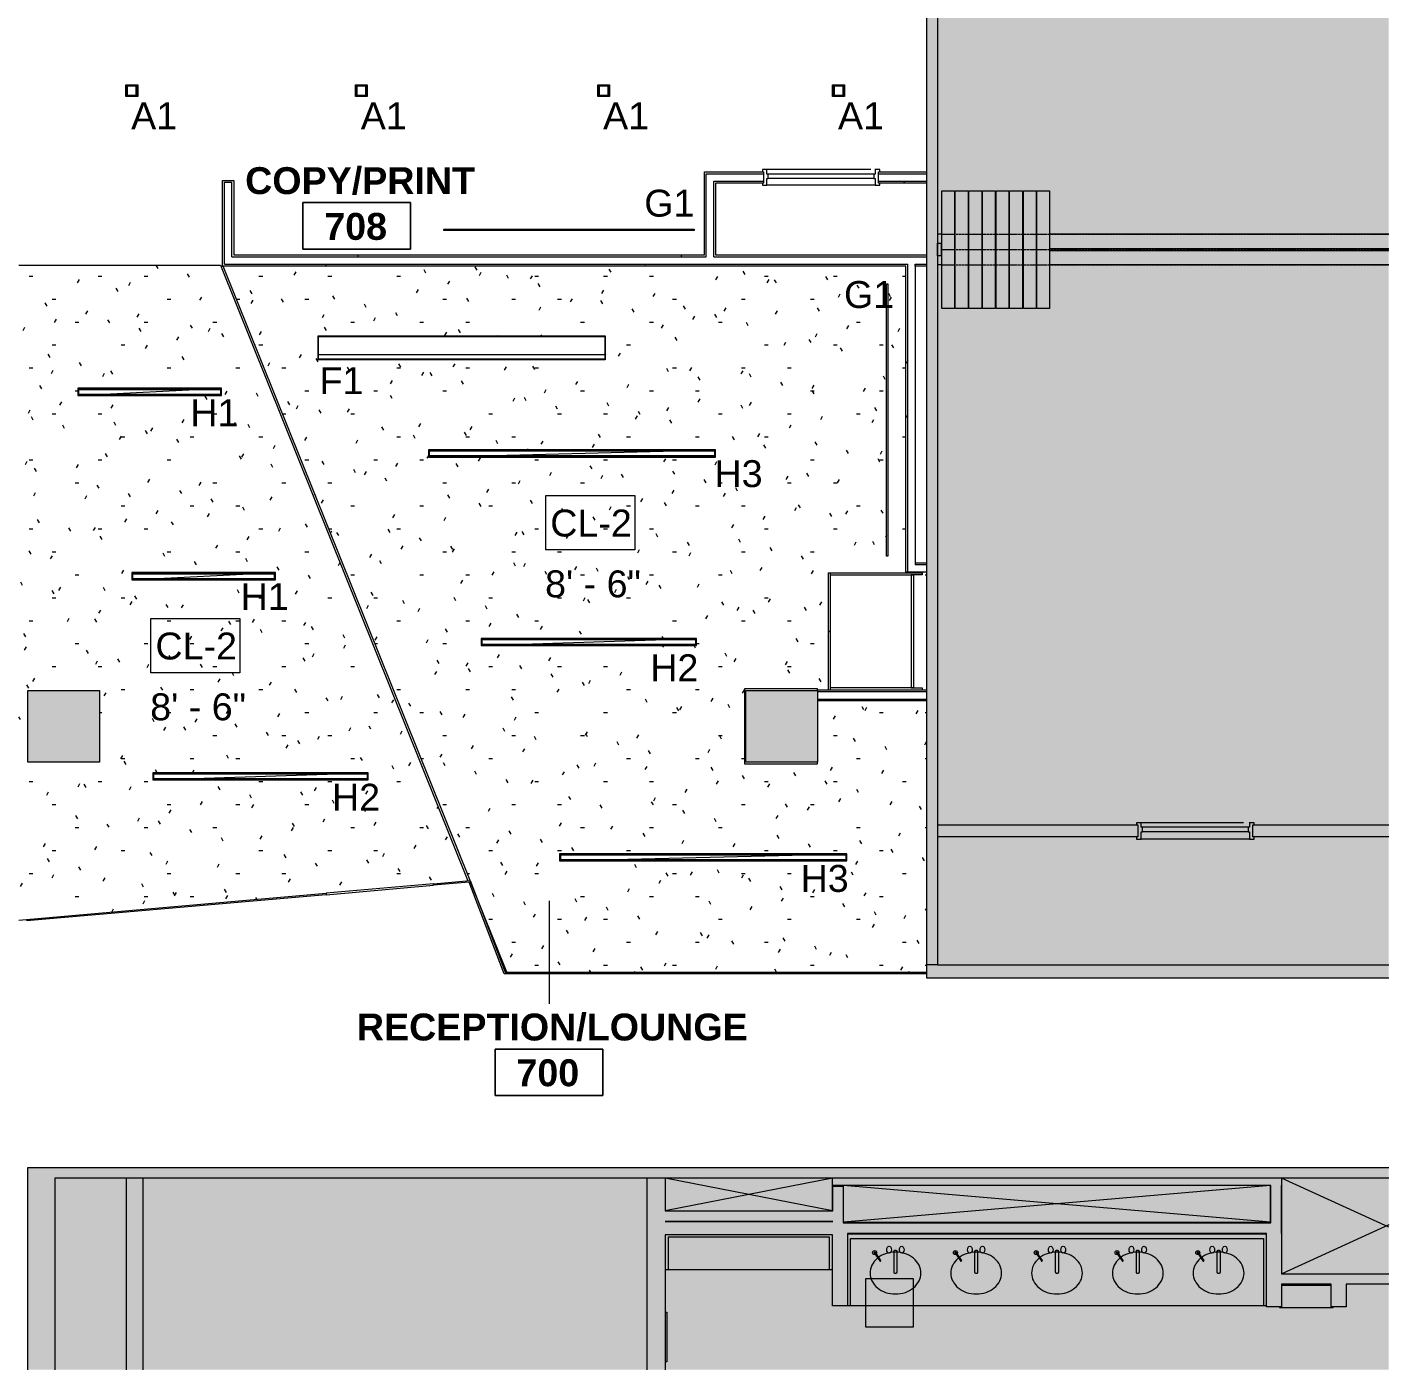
# Model space of a CAD drawing. Header units: inches. Extents: x 587 to 1284, y 1170 to 2052.
# Drawn here: x 828.8 to 1283.9, y 1170.4 to 1619.2 of the extents above; entities that cross this region are included whole.
import ezdxf

# ---------------------------------------------------------------- set-up
doc = ezdxf.new("R2010")
doc.units = ezdxf.units.IN
doc.header["$MEASUREMENT"] = 0
doc.linetypes.add('Dash', pattern=[0.25, 0.125, -0.125])
for name, color, linetype, lineweight in [('A-AREA-IDEN', 2, 'Continuous', 9), ('A-CLNG', 13, 'Continuous', 13), ('A-CLNG-IDEN', 151, 'Continuous', 9), ('A-CLNG-PATT', 13, 'Continuous', 13), ('A-DETL', 90, 'Continuous', 9), ('A-DETL-GENF', 92, 'Continuous', 9), ('A-DOOR', 31, 'Continuous', 13), ('A-WALL', 113, 'Continuous', 13), ('A-WALL-PATT', 111, 'Continuous', 13), ('CORE', 7, 'Continuous', 9), ('E-LITE-EQPM', 33, 'Continuous', 9), ('E-LITE-EQPM-IDEN', 33, 'Continuous', 9), ('I-WALL', 2, 'Continuous', 13), ('Q-CASE', 31, 'Continuous', 9), ('Q-SPCQ', 91, 'Continuous', 13), ('Q-SPCQ-HDLN', 91, 'Continuous', 13), ('S-COLS', 52, 'Continuous', 13), ('Victor Bldg - 7th Floor_LINK_dwg', 8, 'Continuous', 9)]:
    doc.layers.add(name, color=color, linetype=linetype, lineweight=lineweight)
doc.styles.add('Arial', font='arial.ttf', dxfattribs={"height": 9})
doc.styles.add('Swis721 Lt BT', font='swissl.ttf', dxfattribs={"height": 9})
doc.styles.add('Swis721 Lt BT_B', font='', dxfattribs={"height": 9})
doc.styles.get('Swis721 Lt BT_B').set_extended_font_data('Swis721 Lt BT', bold=True)
pattern_1 = [(0, (0, 0), (30.72, 7.68), [1.267, -21.773, 1.267, -21.773, -122.88]), (0, (0, 0), (30.72, 7.68), [-46.08, 1.267, -44.813, 1.267, -21.773, -53.76]), (0, (0, 0), (30.72, 7.68), [-115.2, 1.267, -14.093, 1.267, -37.133]), (120, (11.52, 3.84), (-22.011075, 22.7643), [1.267, -21.773, 1.267, -21.773, -122.88]), (120, (11.52, 3.84), (-22.011075, 22.7643), [-46.08, 1.267, -44.813, 1.267, -21.773, -53.76]), (120, (11.52, 3.84), (-22.011075, 22.7643), [-115.2, 1.267, -14.093, 1.267, -37.133]), (240, (15.36, 19.2), (-8.708925, -30.4443), [1.267, -21.773, 1.267, -21.773, -122.88]), (240, (15.36, 19.2), (-8.708925, -30.4443), [-46.08, 1.267, -44.813, 1.267, -21.773, -53.76]), (240, (15.36, 19.2), (-8.708925, -30.4443), [-115.2, 1.267, -14.093, 1.267, -37.133])]

# ---------------------------------------------------------------- blocks, each defined once
blk = doc.blocks.new('Concrete-Rectangular-Column - 24_ x 24_-V1-REFLECTED CEILING PLAN')
at = {"layer": 'S-COLS', "lineweight": 9}
blk.add_hatch(color=7, dxfattribs=at).paths.add_polyline_path([(12, -12), (12, 12), (-12, 12), (-12, -12), (7.47, -12)], flags=0)
at = {"layer": 'S-COLS', "color": 8, "lineweight": 20}
for p, q in [((-12, 12), (12, 12)), ((-12, -12), (-12, 12)), ((12, 12), (12, -12)), ((12, -12), (-12, -12))]:
    blk.add_line(p, q, dxfattribs=at)
blk = doc.blocks.new('Victor Bldg - 7th Floor_LINK_dwg_AH13F-7747248-REFLECTED CEILING PLAN')
at = {"layer": 'CORE'}
for p, q in [((1118.42, 1209.86), (1118.42, 1203.17)), ((1119.29, 1210.31), (1118.72, 1210.31)), ((1119.59, 1203.17), (1119.59, 1209.86)), ((1118.72, 1202.72), (1119.29, 1202.72))]:
    blk.add_line(p, q, dxfattribs=at)
for centre in [(1116.88, 1210.53), (1121.08, 1210.53)]:
    blk.add_ellipse(centre, major_axis=(0, 1.17), ratio=0.666667, dxfattribs=at)
for centre, start_param, end_param in [((1118.72, 1209.86), 0, 1.570796), ((1119.29, 1209.86), 4.712389, 6.283185), ((1118.72, 1203.17), 1.570796, 3.141593), ((1119.29, 1203.17), 3.141593, 4.712389)]:
    blk.add_ellipse(centre, major_axis=(0, 0.45), ratio=0.666667, start_param=start_param, end_param=end_param, dxfattribs=at)
blk = doc.blocks.new('Victor Bldg - 7th Floor_LINK_dwg_AH13F-7747249-REFLECTED CEILING PLAN')
at = {"layer": 'CORE'}
for p, q in [((1145.42, 1209.86), (1145.42, 1203.17)), ((1146.29, 1210.31), (1145.72, 1210.31)), ((1146.59, 1203.17), (1146.59, 1209.86)), ((1145.72, 1202.72), (1146.29, 1202.72))]:
    blk.add_line(p, q, dxfattribs=at)
for centre in [(1143.88, 1210.53), (1148.08, 1210.53)]:
    blk.add_ellipse(centre, major_axis=(0, 1.17), ratio=0.666667, dxfattribs=at)
for centre, start_param, end_param in [((1145.72, 1209.86), 0, 1.570796), ((1146.29, 1209.86), 4.712389, 6.283185), ((1145.72, 1203.17), 1.570796, 3.141593), ((1146.29, 1203.17), 3.141593, 4.712389)]:
    blk.add_ellipse(centre, major_axis=(0, 0.45), ratio=0.666667, start_param=start_param, end_param=end_param, dxfattribs=at)
blk = doc.blocks.new('Victor Bldg - 7th Floor_LINK_dwg_AH13F-7747250-REFLECTED CEILING PLAN')
at = {"layer": 'CORE'}
for p, q in [((1172.42, 1209.86), (1172.42, 1203.17)), ((1173.29, 1210.31), (1172.72, 1210.31)), ((1173.59, 1203.17), (1173.59, 1209.86)), ((1172.72, 1202.72), (1173.29, 1202.72))]:
    blk.add_line(p, q, dxfattribs=at)
for centre in [(1170.88, 1210.53), (1175.08, 1210.53)]:
    blk.add_ellipse(centre, major_axis=(0, 1.17), ratio=0.666667, dxfattribs=at)
for centre, start_param, end_param in [((1172.72, 1209.86), 0, 1.570796), ((1173.29, 1209.86), 4.712389, 6.283185), ((1172.72, 1203.17), 1.570796, 3.141593), ((1173.29, 1203.17), 3.141593, 4.712389)]:
    blk.add_ellipse(centre, major_axis=(0, 0.45), ratio=0.666667, start_param=start_param, end_param=end_param, dxfattribs=at)
blk = doc.blocks.new('Victor Bldg - 7th Floor_LINK_dwg_AH13F-7747251-REFLECTED CEILING PLAN')
at = {"layer": 'CORE'}
for p, q in [((1226.42, 1209.86), (1226.42, 1203.17)), ((1227.29, 1210.31), (1226.72, 1210.31)), ((1227.59, 1203.17), (1227.59, 1209.86)), ((1226.72, 1202.72), (1227.29, 1202.72))]:
    blk.add_line(p, q, dxfattribs=at)
for centre in [(1224.88, 1210.53), (1229.08, 1210.53)]:
    blk.add_ellipse(centre, major_axis=(0, 1.17), ratio=0.666667, dxfattribs=at)
for centre, start_param, end_param in [((1226.72, 1209.86), 0, 1.570796), ((1227.29, 1209.86), 4.712389, 6.283185), ((1226.72, 1203.17), 1.570796, 3.141593), ((1227.29, 1203.17), 3.141593, 4.712389)]:
    blk.add_ellipse(centre, major_axis=(0, 0.45), ratio=0.666667, start_param=start_param, end_param=end_param, dxfattribs=at)
blk = doc.blocks.new('Victor Bldg - 7th Floor_LINK_dwg_AH13F-7747252-REFLECTED CEILING PLAN')
at = {"layer": 'CORE'}
for p, q in [((1199.42, 1209.86), (1199.42, 1203.17)), ((1200.29, 1210.31), (1199.72, 1210.31)), ((1200.59, 1203.17), (1200.59, 1209.86)), ((1199.72, 1202.72), (1200.29, 1202.72))]:
    blk.add_line(p, q, dxfattribs=at)
for centre in [(1197.88, 1210.53), (1202.08, 1210.53)]:
    blk.add_ellipse(centre, major_axis=(0, 1.17), ratio=0.666667, dxfattribs=at)
for centre, start_param, end_param in [((1199.72, 1209.86), 0, 1.570796), ((1200.29, 1209.86), 4.712389, 6.283185), ((1199.72, 1203.17), 1.570796, 3.141593), ((1200.29, 1203.17), 3.141593, 4.712389)]:
    blk.add_ellipse(centre, major_axis=(0, 0.45), ratio=0.666667, start_param=start_param, end_param=end_param, dxfattribs=at)
blk = doc.blocks.new('Victor Bldg - 7th Floor_LINK_dwg-6972240-REFLECTED CEILING PLAN')
at = {"layer": 'CORE'}
for p, q in [((1098, 1223.5), (1042, 1234.5)), ((1098, 1234.5), (1042, 1223.5)), ((1283.88, 1218.1), (1248, 1234.5)), ((1098, 1223.5), (1098, 1232)), ((1244.37, 1219.75), (1244.37, 1232)), ((1248, 1232), (1248, 1216)), ((1243, 1215.75), (1103, 1215.75)), ((1283.88, 1218.88), (1248.12, 1202.5)), ((1111.92, 1209.47), (1113.76, 1206.79)), ((1112.18, 1209.63), (1114.03, 1206.95)), ((1138.92, 1209.47), (1140.76, 1206.79)), ((1139.18, 1209.63), (1141.03, 1206.95)), ((1165.92, 1209.47), (1167.76, 1206.79)), ((1166.18, 1209.63), (1168.03, 1206.95)), ((1192.92, 1209.47), (1194.76, 1206.79)), ((1193.18, 1209.63), (1195.03, 1206.95)), ((1219.92, 1209.47), (1221.76, 1206.79)), ((1220.18, 1209.63), (1222.03, 1206.95)), ((1098, 1203.75), (1042, 1203.75)), ((1248, 1198.69), (1264.62, 1198.69)), ((1243, 1191.75), (1103, 1191.75))]:
    blk.add_line(p, q, dxfattribs=at)
at = {"layer": 'CORE', "flags": 128}
for points in [[(1101.63, 1219.75), (1244.37, 1219.75), (1101.63, 1232)], [(1244.37, 1232), (1101.63, 1219.75), (1101.63, 1232)], [(1097, 1203.75), (1097, 1214.75), (1043, 1214.75), (1043, 1203.75)], [(1104, 1191.75), (1104, 1214.25), (1242, 1214.25), (1242, 1191.75)], [(1042, 1189.69), (1042.56, 1189.69), (1042.56, 1173.07), (1042, 1173.07)], [(1247.31, 1191.47), (1247.31, 1191.19), (1265.31, 1191.19), (1265.31, 1191.47)]]:
    blk.add_lwpolyline(points, dxfattribs=at)
blk.add_lwpolyline([(1109, 1184.75), (1125, 1184.75), (1125, 1200.75), (1109, 1200.75)], close=True, dxfattribs=at)
at = {"layer": 'CORE'}
for centre in [(1112.05, 1209.55), (1139.05, 1209.55), (1166.05, 1209.55), (1193.05, 1209.55), (1220.05, 1209.55)]:
    blk.add_circle(centre, 0.667, dxfattribs=at)
for centre, radius, start, end in [((1117.61, 1202.07), 7.26, 129.4725, 153.2988), ((1112.05, 1209.55), 0.167, 11.6829, 236.8423), ((1118.45, 1201.04), 8.59, 108.8354, 129.4725), ((1113.9, 1206.86), 0.167, 192.1914, 57.3508), ((1119, 1199.43), 10.29, 90, 108.8354), ((1119, 1199.43), 10.29, 71.1646, 90), ((1119.55, 1201.04), 8.59, 50.5275, 71.1646), ((1120.39, 1202.07), 7.26, 26.7012, 50.5275), ((1144.61, 1202.07), 7.26, 129.4725, 153.2988), ((1139.05, 1209.55), 0.167, 11.6829, 236.8423), ((1145.45, 1201.04), 8.59, 108.8354, 129.4725), ((1140.9, 1206.86), 0.167, 192.1914, 57.3508), ((1146, 1199.43), 10.29, 90, 108.8354), ((1146, 1199.43), 10.29, 71.1646, 90), ((1146.55, 1201.04), 8.59, 50.5275, 71.1646), ((1147.39, 1202.07), 7.26, 26.7012, 50.5275), ((1171.61, 1202.07), 7.26, 129.4725, 153.2988), ((1166.05, 1209.55), 0.167, 11.6829, 236.8423), ((1172.45, 1201.04), 8.59, 108.8354, 129.4725), ((1167.9, 1206.86), 0.167, 192.1914, 57.3508), ((1173, 1199.43), 10.29, 90, 108.8354), ((1173, 1199.43), 10.29, 71.1646, 90), ((1173.55, 1201.04), 8.59, 50.5275, 71.1646), ((1174.39, 1202.07), 7.26, 26.7012, 50.5275), ((1198.61, 1202.07), 7.26, 129.4725, 153.2988), ((1193.05, 1209.55), 0.167, 11.6829, 236.8423), ((1199.45, 1201.04), 8.59, 108.8354, 129.4725), ((1194.9, 1206.86), 0.167, 192.1914, 57.3508), ((1200, 1199.43), 10.29, 90, 108.8354), ((1200, 1199.43), 10.29, 71.1646, 90), ((1200.55, 1201.04), 8.59, 50.5275, 71.1646), ((1201.39, 1202.07), 7.26, 26.7012, 50.5275), ((1225.61, 1202.07), 7.26, 129.4725, 153.2988), ((1220.05, 1209.55), 0.167, 11.6829, 236.8423), ((1226.45, 1201.04), 8.59, 108.8354, 129.4725), ((1221.9, 1206.86), 0.167, 192.1914, 57.3508), ((1227, 1199.43), 10.29, 90, 108.8354), ((1227, 1199.43), 10.29, 71.1646, 90), ((1227.55, 1201.04), 8.59, 50.5275, 71.1646), ((1228.39, 1202.07), 7.26, 26.7012, 50.5275), ((1116.3, 1202.72), 5.8, 153.2988, 180), ((1116.3, 1202.72), 5.8, 180, 206.7012), ((1121.7, 1202.72), 5.8, 0, 26.7012), ((1121.7, 1202.72), 5.8, 333.2988, 0), ((1143.3, 1202.72), 5.8, 153.2988, 180), ((1143.3, 1202.72), 5.8, 180, 206.7012), ((1148.7, 1202.72), 5.8, 0, 26.7012), ((1148.7, 1202.72), 5.8, 333.2988, 0), ((1170.3, 1202.72), 5.8, 153.2988, 180), ((1170.3, 1202.72), 5.8, 180, 206.7012), ((1175.7, 1202.72), 5.8, 0, 26.7012), ((1175.7, 1202.72), 5.8, 333.2988, 0), ((1197.3, 1202.72), 5.8, 153.2988, 180), ((1197.3, 1202.72), 5.8, 180, 206.7012), ((1202.7, 1202.72), 5.8, 0, 26.7012), ((1202.7, 1202.72), 5.8, 333.2988, 0), ((1224.3, 1202.72), 5.8, 153.2988, 180), ((1224.3, 1202.72), 5.8, 180, 206.7012), ((1229.7, 1202.72), 5.8, 0, 26.7012), ((1229.7, 1202.72), 5.8, 333.2988, 0), ((1117.61, 1203.38), 7.26, 206.7012, 230.5275), ((1118.45, 1204.4), 8.59, 230.5275, 251.1646), ((1119.55, 1204.4), 8.59, 288.8354, 309.4725), ((1120.39, 1203.38), 7.26, 309.4725, 333.2988), ((1144.61, 1203.38), 7.26, 206.7012, 230.5275), ((1145.45, 1204.4), 8.59, 230.5275, 251.1646), ((1146.55, 1204.4), 8.59, 288.8354, 309.4725), ((1147.39, 1203.38), 7.26, 309.4725, 333.2988), ((1171.61, 1203.38), 7.26, 206.7012, 230.5275), ((1172.45, 1204.4), 8.59, 230.5275, 251.1646), ((1173.55, 1204.4), 8.59, 288.8354, 309.4725), ((1174.39, 1203.38), 7.26, 309.4725, 333.2988), ((1198.61, 1203.38), 7.26, 206.7012, 230.5275), ((1199.45, 1204.4), 8.59, 230.5275, 251.1646), ((1200.55, 1204.4), 8.59, 288.8354, 309.4725), ((1201.39, 1203.38), 7.26, 309.4725, 333.2988), ((1225.61, 1203.38), 7.26, 206.7012, 230.5275), ((1226.45, 1204.4), 8.59, 230.5275, 251.1646), ((1227.55, 1204.4), 8.59, 288.8354, 309.4725), ((1228.39, 1203.38), 7.26, 309.4725, 333.2988), ((1119, 1206.02), 10.29, 251.1646, 270), ((1119, 1206.02), 10.29, 270, 288.8354), ((1146, 1206.02), 10.29, 251.1646, 270), ((1146, 1206.02), 10.29, 270, 288.8354), ((1173, 1206.02), 10.29, 251.1646, 270), ((1173, 1206.02), 10.29, 270, 288.8354), ((1200, 1206.02), 10.29, 251.1646, 270), ((1200, 1206.02), 10.29, 270, 288.8354), ((1227, 1206.02), 10.29, 251.1646, 270), ((1227, 1206.02), 10.29, 270, 288.8354)]:
    blk.add_arc(centre, radius, start, end, dxfattribs=at)
for name in ['Victor Bldg - 7th Floor_LINK_dwg_AH13F-7747248-REFLECTED CEILING PLAN', 'Victor Bldg - 7th Floor_LINK_dwg_AH13F-7747249-REFLECTED CEILING PLAN', 'Victor Bldg - 7th Floor_LINK_dwg_AH13F-7747250-REFLECTED CEILING PLAN', 'Victor Bldg - 7th Floor_LINK_dwg_AH13F-7747252-REFLECTED CEILING PLAN', 'Victor Bldg - 7th Floor_LINK_dwg_AH13F-7747251-REFLECTED CEILING PLAN']:
    blk.add_blockref(name, (0, 0))
blk = doc.blocks.new('Door - Single - Solid Door-7504013-REFLECTED CEILING PLAN')
at = {"layer": 'A-DOOR', "lineweight": 9}
for p, q in [((-14.13, 2.66), (-15.63, 2.66)), ((-15.63, 2.66), (-15.63, 1.91)), ((-14.13, 2.66), (22.12, 2.66)), ((-14.13, 0.16), (-14.13, 2.66)), ((-13.63, 0.16), (-14.13, 0.16)), ((-13.63, 0.16), (21.62, 0.16)), ((-13.63, -1.34), (-13.63, 0.16)), ((21.62, 0.16), (21.62, -1.34)), ((22.12, 0.16), (21.62, 0.16)), ((22.12, 2.66), (22.12, 0.16)), ((23.62, 2.66), (22.12, 2.66)), ((23.62, 1.91), (23.62, 2.66)), ((-15.63, -2.09), (-15.63, -2.84)), ((-15.63, -2.84), (-14.13, -2.84)), ((-14.13, -1.34), (-13.63, -1.34)), ((-14.13, -2.84), (-14.13, -1.34)), ((-14.13, -2.84), (-14.01, -2.84)), ((-13.63, -1.34), (21.62, -1.34)), ((-12.06, -2.84), (22.12, -2.84)), ((21.62, -1.34), (22.12, -1.34)), ((22.12, -1.34), (22.12, -2.84)), ((22.12, -2.84), (23.62, -2.84)), ((23.62, -2.84), (23.62, -2.09))]:
    blk.add_line(p, q, dxfattribs=at)
blk = doc.blocks.new('W- Folding_Partition - Modernfold 942-7548642-REFLECTED CEILING PLAN')
at = {"layer": 'Q-SPCQ', "lineweight": 9}
for p, q in [((-55, -23.66), (-55, 15.66)), ((-55, 15.66), (-50.75, 15.66)), ((-50.75, 15.66), (-50.75, -23.66)), ((-50.5, -23.66), (-50.5, 15.66)), ((-50.5, 15.66), (-46.25, 15.66)), ((-46.25, 15.66), (-46.25, -23.66)), ((-45.92, -23.66), (-45.92, 15.66)), ((-45.92, 15.66), (-41.67, 15.66)), ((-41.67, 15.66), (-41.67, -23.66)), ((-41.42, -23.66), (-41.42, 15.66)), ((-41.42, 15.66), (-37.17, 15.66)), ((-37.17, 15.66), (-37.17, -23.66)), ((-36.83, -23.66), (-36.83, 15.66)), ((-36.83, 15.66), (-32.58, 15.66)), ((-32.58, 15.66), (-32.58, -23.66)), ((-32.33, -23.66), (-32.33, 15.66)), ((-32.33, 15.66), (-28.08, 15.66)), ((-28.08, 15.66), (-28.08, -23.66)), ((-27.75, -23.66), (-27.75, 15.66)), ((-27.75, 15.66), (-23.5, 15.66)), ((-23.5, 15.66), (-23.5, -23.66)), ((-23.25, -23.66), (-23.25, 15.66)), ((-23.25, 15.66), (-19, 15.66)), ((-19, 15.66), (-19, -23.66)), ((-168.38, 1.12), (-55, 1.12)), ((-50.75, 1.12), (-50.5, 1.12)), ((-46.25, 1.12), (-45.92, 1.12)), ((-41.67, 1.12), (-41.42, 1.12)), ((-37.17, 1.12), (-36.83, 1.12)), ((-32.58, 1.12), (-32.33, 1.12)), ((-28.08, 1.12), (-27.75, 1.12)), ((-23.5, 1.12), (-23.25, 1.12)), ((-19, 1.12), (-17.5, 1.12)), ((-168.38, -3.63), (-55, -3.63)), ((-55, -4.38), (-168.38, -4.38)), ((-50.75, -3.63), (-50.5, -3.63)), ((-50.5, -4.38), (-50.75, -4.38)), ((-46.25, -3.63), (-45.92, -3.63)), ((-45.92, -4.38), (-46.25, -4.38)), ((-41.67, -3.63), (-41.42, -3.63)), ((-41.42, -4.38), (-41.67, -4.38)), ((-37.17, -3.63), (-36.83, -3.63)), ((-36.83, -4.38), (-37.17, -4.38)), ((-32.58, -3.63), (-32.33, -3.63)), ((-32.33, -4.38), (-32.58, -4.38)), ((-28.08, -3.63), (-27.75, -3.63)), ((-27.75, -4.38), (-28.08, -4.38)), ((-23.5, -3.63), (-23.25, -3.63)), ((-23.25, -4.38), (-23.5, -4.38)), ((-19, -3.63), (-18.75, -3.63)), ((-18.75, -4.38), (-19, -4.38)), ((-18.75, -6.13), (-18.75, -1.88)), ((-18.75, -1.88), (-17.5, -1.88)), ((-17.5, -1.88), (-17.5, -6.13)), ((-17.5, -6.13), (-18.75, -6.13)), ((-168.38, -9.13), (-55, -9.13)), ((-50.75, -9.13), (-50.5, -9.13)), ((-46.25, -9.13), (-45.92, -9.13)), ((-41.67, -9.13), (-41.42, -9.13)), ((-37.17, -9.13), (-36.83, -9.13)), ((-32.58, -9.13), (-32.33, -9.13)), ((-28.08, -9.13), (-27.75, -9.13)), ((-23.5, -9.13), (-23.25, -9.13)), ((-19, -9.13), (-17.5, -9.13)), ((-50.75, -23.66), (-55, -23.66)), ((-46.25, -23.66), (-50.5, -23.66)), ((-41.67, -23.66), (-45.92, -23.66)), ((-37.17, -23.66), (-41.42, -23.66)), ((-32.58, -23.66), (-36.83, -23.66)), ((-28.08, -23.66), (-32.33, -23.66)), ((-23.5, -23.66), (-27.75, -23.66)), ((-19, -23.66), (-23.25, -23.66))]:
    blk.add_line(p, q, dxfattribs=at)
at = {"layer": 'Q-SPCQ-HDLN', "linetype": 'Dash', "lineweight": 9}
for p, q in [((-19, 1.12), (-168.38, 1.12)), ((-19, -4), (-168.38, -4)), ((-19, -9.13), (-168.38, -9.13))]:
    blk.add_line(p, q, dxfattribs=at)
blk = doc.blocks.new('LED STRIP - 10 mm-7805128-REFLECTED CEILING PLAN')
at = {"layer": 'E-LITE-EQPM'}
for p, q in [((-41.87, -0.2), (-41.87, 0.2)), ((-41.87, 0.2), (41.87, 0.2)), ((41.87, 0.2), (41.87, -0.2)), ((41.87, -0.2), (-41.87, -0.2))]:
    blk.add_line(p, q, dxfattribs=at)
blk = doc.blocks.new('L-PENDANT_FOCAL POINT 3_5 CYLINDER - L-PENDANT_FOCAL POINT 3_5 CYLINDER-7769661-REFLECTED CEILING PLAN')
at = {"layer": 'E-LITE-EQPM'}
for p, q in [((-2.02, -1.99), (-2.02, 2.01)), ((-2.02, 2.01), (1.98, 2.01)), ((1.74, 1.77), (-1.76, 1.77)), ((-1.76, 1.77), (-1.76, -1.73)), ((1.48, 1.52), (-1.51, 1.52)), ((-1.51, 1.52), (-1.51, -1.49)), ((1.48, -1.49), (1.48, 1.52)), ((1.74, -1.73), (1.74, 1.77)), ((1.98, 2.01), (1.98, -1.99)), ((1.98, -1.99), (-2.02, -1.99)), ((-1.76, -1.73), (1.74, -1.73)), ((-1.51, -1.49), (1.48, -1.49))]:
    blk.add_line(p, q, dxfattribs=at)
blk = doc.blocks.new('CW Cupbd1 - Fridge 80_h x 24_d - 2 Doors-7706181-REFLECTED CEILING PLAN')
at = {"layer": 'Q-CASE', "lineweight": 20}
for p, q in [((2, -2.36), (2.75, -2.36)), ((2, -33.06), (2, -2.36)), ((2.75, -2.36), (2.75, -6.06)), ((40.5, -2.36), (41.12, -2.36)), ((40.5, -6.06), (40.5, -2.36)), ((2.75, -6.06), (2.75, -5.31)), ((2.75, -5.31), (40.5, -5.31)), ((40.5, -5.31), (40.5, -6.06))]:
    blk.add_line(p, q, dxfattribs=at)
at = {"layer": 'Q-CASE'}
for p, q in [((2.75, -33.06), (2.75, -6.06)), ((2.75, -6.06), (40.5, -6.06)), ((40.5, -6.06), (40.5, -33.06)), ((21.62, -33.06), (2, -33.06)), ((2, -33.81), (2, -33.06)), ((2, -33.81), (21.62, -33.81)), ((40.5, -33.06), (2.75, -33.06)), ((21.62, -33.81), (21.62, -33.06)), ((41.25, -33.06), (21.62, -33.06)), ((21.62, -33.06), (21.62, -33.81)), ((21.62, -33.81), (41.25, -33.81)), ((41.25, -33.06), (41.25, -33.81))]:
    blk.add_line(p, q, dxfattribs=at)
blk = doc.blocks.new('LED STRIP - 10 mm-7718334-REFLECTED CEILING PLAN')
at = {"layer": 'E-LITE-EQPM'}
for p, q in [((45.55, 0.2), (-45.55, 0.2)), ((-45.55, 0.2), (-45.55, -0.2)), ((45.55, -0.2), (45.55, 0.2)), ((-45.55, -0.2), (45.55, -0.2))]:
    blk.add_line(p, q, dxfattribs=at)
blk = doc.blocks.new('Finelite HPW-1 8ft - 8_-X-X-7720241-REFLECTED CEILING PLAN')
at = {"layer": 'A-DETL-GENF'}
for p, q in [((48, 4), (-48, 4)), ((-48, 4), (-48, -4)), ((48, -4), (48, 4)), ((-48, -2.3125), (48, -2.3125)), ((-48, -4), (48, -4))]:
    blk.add_line(p, q, dxfattribs=at)
blk = doc.blocks.new('RECESSED_Cooper_NeoRay_Straight_Narrow_22DR - Recessed_Cooper_NeoRay_Straight_Narrow_22DR-7732679-REFLECTED CEILING PLAN')
at = {"layer": 'E-LITE-EQPM'}
for p, q in [((1.19, 24), (-1.19, -24)), ((-1.19, -24), (-1.19, 24)), ((-1.19, 24), (1.19, 24)), ((-1.19, 23.75), (-0.84, 23.75)), ((-1.19, 23.75), (-1.19, -23.75)), ((-0.84, 23.75), (0.84, 23.75)), ((-0.84, 23.75), (-0.84, -23.75)), ((-0.84, -23.75), (-0.84, 23.75)), ((0.84, -23.75), (0.84, 23.75)), ((0.84, 23.75), (1.19, 23.75)), ((0.84, 23.75), (0.84, -23.75)), ((1.19, 24), (1.19, -24)), ((1.19, 23.75), (1.19, -23.75)), ((-0.84, -23.75), (-1.19, -23.75)), ((1.19, -24), (-1.19, -24)), ((0.84, -23.75), (-0.84, -23.75)), ((1.19, -23.75), (0.84, -23.75))]:
    blk.add_line(p, q, dxfattribs=at)
blk = doc.blocks.new('RECESSED_Cooper_NeoRay_Straight_Narrow_22DR - Recessed_Cooper_NeoRay_Straight_Narrow_8_-7736507-REFLECTED CEILING PLAN')
at = {"layer": 'E-LITE-EQPM'}
for p, q in [((1.19, 48), (-1.19, -48)), ((-1.19, -48), (-1.19, 48)), ((-1.19, 48), (1.19, 48)), ((-1.19, 47.75), (-0.84, 47.75)), ((-1.19, 47.75), (-1.19, -47.75)), ((-0.84, 47.75), (0.84, 47.75)), ((-0.84, 47.75), (-0.84, -47.75)), ((-0.84, -47.75), (-0.84, 47.75)), ((0.84, -47.75), (0.84, 47.75)), ((0.84, 47.75), (1.19, 47.75)), ((0.84, 47.75), (0.84, -47.75)), ((1.19, 48), (1.19, -48)), ((1.19, 47.75), (1.19, -47.75)), ((-0.84, -47.75), (-1.19, -47.75)), ((1.19, -48), (-1.19, -48)), ((0.84, -47.75), (-0.84, -47.75)), ((1.19, -47.75), (0.84, -47.75))]:
    blk.add_line(p, q, dxfattribs=at)
blk = doc.blocks.new('RECESSED_Cooper_NeoRay_Straight_Narrow_22DR - Recessed_Cooper_NeoRay_Straight_Narrow_6_-7732681-REFLECTED CEILING PLAN')
at = {"layer": 'E-LITE-EQPM'}
for p, q in [((1.19, 36), (-1.19, -36)), ((-1.19, -36), (-1.19, 36)), ((-1.19, 36), (1.19, 36)), ((-1.19, 35.75), (-0.84, 35.75)), ((-1.19, 35.75), (-1.19, -35.75)), ((-0.84, 35.75), (0.84, 35.75)), ((-0.84, 35.75), (-0.84, -35.75)), ((-0.84, -35.75), (-0.84, 35.75)), ((0.84, -35.75), (0.84, 35.75)), ((0.84, 35.75), (1.19, 35.75)), ((0.84, 35.75), (0.84, -35.75)), ((1.19, 36), (1.19, -36)), ((1.19, 35.75), (1.19, -35.75)), ((-0.84, -35.75), (-1.19, -35.75)), ((1.19, -36), (-1.19, -36)), ((0.84, -35.75), (-0.84, -35.75)), ((1.19, -35.75), (0.84, -35.75))]:
    blk.add_line(p, q, dxfattribs=at)
blk = doc.blocks.new('Door - Single - Solid Door-7801207-REFLECTED CEILING PLAN')
at = {"layer": 'A-DOOR', "lineweight": 9}
for p, q in [((-14.13, 2.54), (-15.63, 2.54)), ((-15.63, 2.54), (-15.63, 1.79)), ((-14.13, 2.54), (22.12, 2.54)), ((-14.13, 0.29), (-14.13, 2.54)), ((-13.63, 0.29), (-14.13, 0.29)), ((-13.63, 0.29), (21.62, 0.29)), ((-13.63, -1.21), (-13.63, 0.29)), ((21.62, 0.29), (21.62, -1.21)), ((22.12, 0.29), (21.62, 0.29)), ((22.12, 2.54), (22.12, 0.29)), ((23.62, 2.54), (22.12, 2.54)), ((23.62, 1.79), (23.62, 2.54)), ((-15.63, -1.96), (-15.63, -2.71)), ((-15.63, -2.71), (-14.13, -2.71)), ((-14.13, -1.21), (-13.63, -1.21)), ((-14.13, -2.71), (-14.13, -1.21)), ((-14.13, -2.71), (-14.01, -2.71)), ((-13.63, -1.21), (21.62, -1.21)), ((-12.63, -2.71), (22.12, -2.71)), ((21.62, -1.21), (22.12, -1.21)), ((22.12, -1.21), (22.12, -2.71)), ((22.12, -2.71), (23.62, -2.71)), ((23.62, -2.71), (23.62, -1.96))]:
    blk.add_line(p, q, dxfattribs=at)
blk = doc.blocks.new('Room Tag - Room Name and Number-3379422-REFLECTED CEILING PLAN')
at = {"layer": 'A-AREA-IDEN'}
for p, q in [((-0.1881, -0.1636), (-0.1881, -0.0018)), ((-0.1881, -0.0018), (0.1869, -0.0018)), ((0.1869, -0.0018), (-0.1881, -0.0018)), ((-0.1881, -0.0018), (-0.1881, -0.1636)), ((0.1869, -0.0018), (0.1869, -0.1636)), ((0.1869, -0.1636), (0.1869, -0.0018)), ((0.1869, -0.1636), (-0.1881, -0.1636)), ((-0.1881, -0.1636), (0.1869, -0.1636))]:
    blk.add_line(p, q, dxfattribs=at)

msp = doc.modelspace()

# ---------------------------------------------------------------- hatches: boundary and pattern name
at = {"layer": 'A-CLNG-PATT'}
h = msp.add_hatch(dxfattribs=at)
h.set_pattern_fill('FP_12', color=256, style=0, pattern_type=2)
h.set_pattern_definition(pattern_1)
h.paths.add_polyline_path([(826, 1320.72), (976.1, 1333.88), (893.38, 1539.68), (826, 1539.68), (826, 1320.9)], flags=0)
h.paths.add_polyline_path([(928.73, 1367.63), (871, 1367.63), (871, 1370), (942.5, 1370), (942.5, 1367.63), (928.78, 1367.63)], flags=0)
h.paths.add_polyline_path([(853, 1373.5), (829, 1373.5), (829, 1397.5), (853, 1397.5)], flags=0)
h.paths.add_polyline_path([(864, 1434.5), (864, 1436.88), (911.5, 1436.88), (911.5, 1434.5)], flags=0)
h.paths.add_polyline_path([(846, 1496.13), (846, 1498.5), (893.5, 1498.5), (893.5, 1496.13)], flags=0)
h = msp.add_hatch(dxfattribs=at)
h.set_pattern_fill('FP_11', color=256, style=0, pattern_type=2)
h.set_pattern_definition(pattern_1)
h.paths.add_polyline_path([(989.14, 1303.28), (1129.5, 1303.28), (1129.5, 1394), (1093, 1394), (1093, 1373), (1068.5, 1373), (1068.5, 1398), (1093, 1398), (1093, 1397.75), (1096.53, 1397.75), (1096.53, 1436.88), (1127.98, 1436.88), (1127.98, 1436.13), (1125.03, 1436.13), (1125.03, 1398.38), (1127.98, 1398.38), (1127.98, 1397.75), (1129.5, 1397.75), (1129.5, 1437.06), (1122.47, 1437.06), (1122.47, 1539.38), (894.25, 1539.38), (988.6, 1304.64)], flags=0)
h.paths.add_polyline_path([(1006.75, 1340.53), (1006.75, 1342.91), (1102.75, 1342.91), (1102.75, 1340.53)], flags=0)
h.paths.add_polyline_path([(1022.64, 1412.5), (980.5, 1412.5), (980.5, 1414.88), (1052.5, 1414.88), (1052.5, 1412.5)], flags=0)
h.paths.add_polyline_path([(1116, 1442.38), (1116, 1533.48), (1116.39, 1533.48), (1116.39, 1442.38)], flags=0)
h.paths.add_polyline_path([(975.51, 1475.53), (962.9, 1475.53), (962.9, 1477.91), (1058.9, 1477.91), (1058.9, 1475.53), (976.18, 1475.53)], flags=0)
h.paths.add_polyline_path([(926, 1508.3), (926, 1515.7), (1022, 1515.7), (1022, 1508.3), (935.56, 1508.3)], flags=0)
at = {"layer": 'A-DETL-GENF'}
h = msp.add_hatch(color=9, dxfattribs=at)
h.paths.add_polyline_path([(670.25, 1170.39), (762.11, 1170.39), (762.11, 1234.9), (657.09, 1234.9), (657.09, 1243.27), (656.34, 1243.27), (656.34, 1244.77), (657.09, 1244.77), (657.07, 1281.02), (656.34, 1281.02), (656.34, 1282.52), (657.09, 1282.52), (657.09, 2035.5), (587.23, 2035.5), (587.23, 1170.39), (657.09, 1170.39)], flags=0)
h.paths.add_polyline_path([(1109.72, 1170.39), (1283.88, 1170.39), (1283.88, 1199), (1269.62, 1199), (1269.62, 1191.47), (1264.62, 1191.47), (1264.62, 1199), (1248, 1199), (1248, 1191.47), (1243, 1191.47), (1243, 1216), (1103, 1216), (1103, 1191.75), (1098, 1191.75), (1098, 1215.5), (1042, 1215.5), (1042, 1170.39), (1103, 1170.39)], flags=0)
h.paths.add_polyline_path([(838, 1170.39), (861.94, 1170.39), (861.94, 1234.5), (838, 1234.5), (838, 1228.5)], flags=0)
h.paths.add_polyline_path([(867.44, 1170.39), (1036, 1170.39), (1036, 1234.5), (867.44, 1234.5), (867.44, 1220.95)], flags=0)
h.paths.add_polyline_path([(1269.62, 1202.5), (1283.88, 1202.5), (1283.88, 1234.5), (1248, 1234.5), (1248, 1232), (1247.94, 1232), (1247.94, 1216), (1248, 1216), (1248, 1202.5), (1264.62, 1202.5)], flags=0)
h.paths.add_polyline_path([(1244.44, 1219.5), (1244.44, 1232), (1098, 1232), (1098, 1234.5), (1042, 1234.5), (1042, 1223.5), (1098.06, 1223.5), (1098.06, 1231.75), (1101.56, 1231.75), (1101.56, 1219.5), (1243, 1219.5)], flags=0)
h.paths.add_polyline_path([(1133.88, 1305.78), (1283.88, 1305.78), (1283.88, 1348.53), (1238.5, 1348.53), (1238.5, 1352.53), (1283.88, 1352.53), (1283.88, 1754), (1133, 1754), (1133, 1352.53), (1200, 1352.53), (1200, 1348.53), (1133, 1348.53), (1133, 1305.78), (1133.87, 1305.78)], flags=0)
h.paths.add_polyline_path([(1279, 1757.5), (1283.88, 1757.5), (1283.88, 2035.5), (1205, 2035.5), (1205, 1829.31), (1279, 1829.31), (1279, 1828.81), (1205, 1828.82), (1205, 1757.5), (1205.13, 1757.5)], flags=0)
at = {"layer": 'A-WALL-PATT', "lineweight": 9}
for points in [[(1129.5, 1305.78), (1133, 1305.78), (1133, 1757.5), (1129.5, 1757.5), (1129.5, 1397.52)], [(1210.82, 1301.28), (1283.88, 1301.28), (1283.88, 1305.78), (1129.5, 1305.78), (1129.5, 1301.28), (1196.8, 1301.28)], [(829, 1170.39), (838, 1170.39), (838, 1238), (829, 1238)], [(1042, 1234.5), (1098, 1234.5), (1098, 1238), (838, 1238), (838, 1234.5), (1036, 1234.5)], [(1244.44, 1232), (1248, 1232), (1248, 1238), (1098, 1238), (1098, 1232), (1109.72, 1232)], [(1283.88, 1234.5), (1283.88, 1238), (1248, 1238), (1248, 1234.5)], [(861.94, 1170.39), (867.44, 1170.39), (867.44, 1234.5), (861.94, 1234.5)], [(1036, 1170.39), (1042, 1170.39), (1042, 1234.5), (1036, 1234.5)], [(1098.06, 1219.5), (1101.56, 1219.5), (1101.56, 1231.75), (1098.06, 1231.75), (1098.06, 1220)], [(1247.94, 1216), (1247.94, 1232), (1244.44, 1232), (1244.44, 1216)], [(1098.06, 1220), (1098.06, 1223.5), (1042, 1223.5), (1042, 1220), (1098, 1220)], [(1098, 1215.5), (1098.06, 1215.5), (1098.06, 1220), (1042, 1220), (1042, 1215.5)], [(1103, 1191.75), (1103, 1216), (1098.06, 1216), (1098.06, 1215.5), (1098, 1215.49), (1098, 1191.75), (1098.06, 1191.75)], [(1101.56, 1216), (1244.44, 1216), (1244.44, 1219.5), (1098.06, 1219.5), (1098.06, 1216)], [(1243, 1191.47), (1248, 1191.47), (1248, 1216), (1243, 1216)], [(1248, 1199), (1283.88, 1199), (1283.88, 1202.5), (1248, 1202.5)], [(1269.62, 1191.47), (1269.62, 1199), (1264.62, 1199), (1264.62, 1191.47)]]:
    msp.add_hatch(color=7, dxfattribs=at).paths.add_polyline_path(points, flags=0)
h = msp.add_hatch(dxfattribs=at)
h.set_pattern_fill('FP_1', color=256, style=0, pattern_type=2)
h.set_pattern_definition(pattern_1)
h.paths.add_polyline_path([(1129.5, 1567.12), (1129.5, 1567.75), (1113.39, 1567.75), (1113.39, 1567.12), (1129.06, 1567.12)], flags=0)
h.paths.add_polyline_path([(1058.9, 1567.12), (1074.89, 1567.12), (1074.89, 1567.75), (1058.9, 1567.75)], flags=0)
h = msp.add_hatch(dxfattribs=at)
h.set_pattern_fill('FP_1', color=256, style=0, pattern_type=2)
h.set_pattern_definition(pattern_1)
h.paths.add_polyline_path([(1129.5, 1542.5), (1129.5, 1543.12), (1058.28, 1543.12), (1058.28, 1542.5), (1129.49, 1542.5)], flags=0)
h.paths.add_polyline_path([(935.56, 1542.5), (1055.78, 1542.5), (1055.78, 1543.12), (897.25, 1543.12), (897.25, 1542.5)], flags=0)
h = msp.add_hatch(dxfattribs=at)
h.set_pattern_fill('FP_1', color=256, style=0, pattern_type=2)
h.set_pattern_definition(pattern_1)
h.paths.add_polyline_path([(1058.9, 1539.38), (1123.09, 1539.38), (1123.09, 1540), (894.12, 1540), (894.12, 1539.38), (1058.28, 1539.38)], flags=0)
h.paths.add_polyline_path([(1129.5, 1539.38), (1129.49, 1540), (1125.59, 1540), (1125.59, 1539.38), (1129.44, 1539.38)], flags=0)
h = msp.add_hatch(dxfattribs=at)
h.set_pattern_fill('FP_1', color=256, style=0, pattern_type=2)
h.set_pattern_definition(pattern_1)
h.paths.add_polyline_path([(1123.09, 1437.06), (1123.09, 1539.38), (1122.47, 1539.38), (1122.47, 1437.06)], flags=0)
h = msp.add_hatch(dxfattribs=at)
h.set_pattern_fill('FP_1', color=256, style=0, pattern_type=2)
h.set_pattern_definition(pattern_1)
h.paths.add_polyline_path([(1093, 1397.13), (1129.5, 1397.13), (1129.5, 1397.75), (1097.28, 1397.75), (1097.28, 1397.63), (1096.53, 1397.63), (1096.53, 1397.75), (1093, 1397.75), (1093, 1397.5)], flags=0)
h = msp.add_hatch(color=7, dxfattribs=at)
h.paths.add_polyline_path([(1238.5, 1348.53), (1283.88, 1348.53), (1283.88, 1352.53), (1238.5, 1352.53)], flags=0)
h.paths.add_polyline_path([(1133.16, 1348.53), (1200, 1348.53), (1200, 1352.53), (1133, 1352.53), (1133, 1348.53), (1133.16, 1348.53)], flags=0)

# ---------------------------------------------------------------- linework, layer by layer
at = {"layer": 'A-AREA-IDEN'}
msp.add_line((1003.24, 1327.2), (1003.24, 1292.73), dxfattribs=at)
at = {"layer": 'A-CLNG'}
for p, q in [((826, 1539.68), (893.38, 1539.68)), ((893.38, 1539.68), (976.12, 1333.85)), ((893.51, 1539.38), (894.12, 1539.38)), ((976.83, 1333.91), (894.25, 1539.38)), ((1022, 1515.7), (926, 1515.7)), ((926, 1515.7), (926, 1508.3)), ((1022, 1508.3), (1022, 1515.7)), ((926, 1508.3), (1022, 1508.3)), ((1058.9, 1477.91), (962.9, 1477.91)), ((962.9, 1477.91), (962.9, 1475.53)), ((962.9, 1475.53), (1058.9, 1475.53)), ((1058.9, 1475.53), (1058.9, 1477.91)), ((1052.5, 1414.88), (980.5, 1414.88)), ((980.5, 1414.88), (980.5, 1412.5)), ((980.5, 1412.5), (1052.5, 1412.5)), ((1052.5, 1412.5), (1052.5, 1414.88)), ((1093, 1398), (1068.5, 1398)), ((1068.5, 1398), (1068.5, 1373)), ((1093, 1397.75), (1093, 1398)), ((1068.5, 1373), (1093, 1373)), ((1093, 1373), (1093, 1373.5)), ((1102.75, 1342.91), (1006.75, 1342.91)), ((1006.75, 1342.91), (1006.75, 1340.53)), ((1102.75, 1340.53), (1102.75, 1342.91)), ((1006.75, 1340.53), (1102.75, 1340.53)), ((989.14, 1303.28), (977.01, 1333.48))]:
    msp.add_line(p, q, dxfattribs=at)
at = {"layer": 'A-CLNG-IDEN', "flags": 128}
for points in [[(1002.13, 1462.71), (1031.89, 1462.71), (1031.89, 1444.48), (1002.13, 1444.48)], [(870.16, 1421.6), (899.92, 1421.6), (899.92, 1403.37), (870.16, 1403.37)]]:
    msp.add_lwpolyline(points, close=True, dxfattribs=at)
at = {"layer": 'A-DETL'}
for p, q in [((1133, 1754), (1133, 1305.78)), ((1133, 1305.78), (1283.88, 1305.78)), ((1283.88, 1234.5), (838, 1234.5)), ((838, 1234.5), (838, 1170.39))]:
    msp.add_line(p, q, dxfattribs=at)
at = {"layer": 'A-WALL'}
for p, q in [((1055.78, 1542.5), (1055.78, 1570.25)), ((1055.78, 1570.25), (1074.89, 1570.25)), ((1113.39, 1570.25), (1129.5, 1570.25)), ((1129.5, 1305.78), (1129.5, 1570.88)), ((894.75, 1567.37), (897.25, 1567.37)), ((894.75, 1540), (894.75, 1567.37)), ((897.25, 1542.5), (897.25, 1567.37)), ((1058.28, 1542.5), (1058.28, 1567.75)), ((1058.28, 1567.75), (1074.89, 1567.75)), ((1113.39, 1567.75), (1129.5, 1567.75)), ((894.75, 1540), (1123.09, 1540)), ((897.25, 1542.5), (1055.78, 1542.5)), ((1058.28, 1542.5), (1129.5, 1542.5)), ((1123.09, 1437.06), (1123.09, 1540)), ((1125.59, 1540), (1129.5, 1540)), ((1125.59, 1539.38), (1125.59, 1540)), ((1125.59, 1440.19), (1125.59, 1439.56)), ((1125.59, 1439.56), (1129.5, 1439.56)), ((1093, 1397.52), (1093, 1397.75)), ((1093, 1397.13), (1129.5, 1397.13)), ((1093, 1394.63), (1129.5, 1394.63)), ((1133, 1348.53), (1133, 1305.78)), ((1133, 1305.78), (1129.5, 1305.78))]:
    msp.add_line(p, q, dxfattribs=at)
at = {"layer": 'A-WALL', "color": 8, "lineweight": 20}
for p, q in [((1133, 1352.53), (1200, 1352.53)), ((1200, 1352.53), (1200, 1348.53)), ((1238.5, 1352.53), (1283.88, 1352.53)), ((1238.5, 1348.53), (1238.5, 1352.53)), ((1200, 1348.53), (1133, 1348.53)), ((1283.88, 1348.53), (1238.5, 1348.53)), ((1129.5, 1301.28), (1129.5, 1305.78)), ((1133, 1305.78), (1283.88, 1305.78)), ((1283.88, 1301.28), (1129.5, 1301.28)), ((1042, 1220), (1098.06, 1220)), ((1098, 1215.5), (1042, 1215.5))]:
    msp.add_line(p, q, dxfattribs=at)
at = {"layer": 'I-WALL', "lineweight": 9}
for p, q in [((1129.5, 1570.88), (1129.5, 1754)), ((1133, 1754), (1133, 1547)), ((1133, 1542.75), (1133, 1348.53)), ((964.6, 1332.85), (928.73, 1329.71)), ((928.78, 1329.21), (964.64, 1332.35))]:
    msp.add_line(p, q, dxfattribs=at)
at = {"layer": 'I-WALL'}
for p, q in [((1055.15, 1543.12), (1055.15, 1570.88)), ((1055.15, 1570.88), (1074.89, 1570.88)), ((1074.89, 1570.88), (1074.89, 1567.12)), ((1113.39, 1567.12), (1113.39, 1570.88)), ((1113.39, 1570.88), (1129.5, 1570.88)), ((894.12, 1539.38), (894.12, 1568)), ((894.12, 1568), (897.87, 1568)), ((897.87, 1568), (897.87, 1543.12)), ((1058.9, 1567.12), (1058.9, 1543.12)), ((1074.89, 1567.12), (1058.9, 1567.12)), ((1129.5, 1567.12), (1113.39, 1567.12)), ((897.87, 1543.12), (1055.15, 1543.12)), ((1058.9, 1543.12), (1129.5, 1543.12)), ((1122.47, 1539.38), (894.12, 1539.38)), ((1122.47, 1437.06), (1122.47, 1539.38)), ((1129.5, 1539.38), (1125.59, 1539.38)), ((1125.59, 1539.38), (1125.59, 1440.19)), ((1125.59, 1440.19), (1129.5, 1440.19)), ((1129.5, 1437.06), (1122.47, 1437.06)), ((1093, 1397.75), (1096.53, 1397.75)), ((1097.28, 1397.75), (1129.5, 1397.75)), ((1129.5, 1394), (1093, 1394)), ((964.6, 1332.85), (976.84, 1333.92)), ((976.5, 1333.39), (964.64, 1332.35)), ((988.25, 1302.78), (976.5, 1333.39)), ((976.84, 1333.92), (988.6, 1303.28)), ((826, 1320.72), (928.73, 1329.71)), ((928.78, 1329.21), (828.62, 1320.45)), ((928.73, 1329.71), (928.78, 1329.21)), ((964.64, 1332.35), (964.6, 1332.85)), ((1129.5, 1302.78), (988.25, 1302.78)), ((988.6, 1303.28), (1129.5, 1303.28))]:
    msp.add_line(p, q, dxfattribs=at)
at = {"layer": 'I-WALL', "color": 8, "lineweight": 20}
for p, q in [((829, 1170.39), (829, 1238)), ((829, 1238), (1283.88, 1238)), ((838, 1234.5), (838, 1170.39)), ((861.94, 1234.5), (838, 1234.5)), ((861.94, 1170.39), (861.94, 1234.5)), ((867.44, 1234.5), (867.44, 1170.39)), ((1036, 1234.5), (867.44, 1234.5)), ((1036, 1170.39), (1036, 1234.5)), ((1042, 1234.5), (1042, 1223.5)), ((1098, 1234.5), (1042, 1234.5)), ((1098, 1232), (1098, 1234.5)), ((1248, 1234.5), (1248, 1232)), ((1283.88, 1234.5), (1248, 1234.5)), ((1244.44, 1232), (1098, 1232)), ((1098.06, 1223.5), (1098.06, 1231.75)), ((1098.06, 1231.75), (1101.56, 1231.75)), ((1101.56, 1231.75), (1101.56, 1219.5)), ((1244.44, 1219.5), (1244.44, 1232)), ((1247.94, 1232), (1247.94, 1216)), ((1248, 1232), (1247.94, 1232)), ((1042, 1223.5), (1098.06, 1223.5)), ((1098.06, 1220), (1042, 1220)), ((1042, 1215.5), (1042, 1170.39)), ((1098, 1191.75), (1098, 1215.5)), ((1101.56, 1219.5), (1244.44, 1219.5)), ((1243, 1216), (1103, 1216)), ((1103, 1216), (1103, 1191.75)), ((1243, 1191.47), (1243, 1216)), ((1247.94, 1216), (1248, 1216)), ((1248, 1216), (1248, 1202.5)), ((1248, 1202.5), (1283.88, 1202.5)), ((1264.62, 1199), (1248, 1199)), ((1248, 1199), (1248, 1191.47)), ((1264.62, 1191.47), (1264.62, 1199)), ((1283.88, 1199), (1269.62, 1199)), ((1269.62, 1199), (1269.62, 1191.47)), ((1103, 1191.75), (1098, 1191.75)), ((1248, 1191.47), (1243, 1191.47)), ((1269.62, 1191.47), (1264.62, 1191.47))]:
    msp.add_line(p, q, dxfattribs=at)

# ---------------------------------------------------------------- block references
at = {"layer": 'A-AREA-IDEN', "xscale": 95.99999999999994, "yscale": 95.99999999999994, "zscale": 95.99999999999994}
for p in [(939.02, 1560.75), (1003.23, 1277.8)]:
    msp.add_blockref('Room Tag - Room Name and Number-3379422-REFLECTED CEILING PLAN', p, dxfattribs=at)
at = {"layer": 'A-DOOR', "rotation": 180}
for name, p in [('Door - Single - Solid Door-7801207-REFLECTED CEILING PLAN', (1098.13, 1568.91)), ('Door - Single - Solid Door-7504013-REFLECTED CEILING PLAN', (1223.24, 1350.44))]:
    msp.add_blockref(name, p, dxfattribs=at)
at = {"layer": 'E-LITE-EQPM'}
for p in [(863.75, 1598), (940.5, 1598), (1021.5, 1598), (1100, 1598)]:
    msp.add_blockref('L-PENDANT_FOCAL POINT 3_5 CYLINDER - L-PENDANT_FOCAL POINT 3_5 CYLINDER-7769661-REFLECTED CEILING PLAN', p, dxfattribs=at)
at = {"layer": 'E-LITE-EQPM', "rotation": 180}
msp.add_blockref('LED STRIP - 10 mm-7805128-REFLECTED CEILING PLAN', (1009.87, 1551.45), dxfattribs=at)
at = {"layer": 'E-LITE-EQPM', "extrusion": (0, 0, -1)}
for name, p, rotation in [('LED STRIP - 10 mm-7718334-REFLECTED CEILING PLAN', (-1116.2, 1487.93), 269.9999999999998), ('RECESSED_Cooper_NeoRay_Straight_Narrow_22DR - Recessed_Cooper_NeoRay_Straight_Narrow_22DR-7732679-REFLECTED CEILING PLAN', (-869.75, 1497.31), 269.9999999999998), ('RECESSED_Cooper_NeoRay_Straight_Narrow_22DR - Recessed_Cooper_NeoRay_Straight_Narrow_8_-7736507-REFLECTED CEILING PLAN', (-1010.9, 1476.72), 269.9999999999999), ('RECESSED_Cooper_NeoRay_Straight_Narrow_22DR - Recessed_Cooper_NeoRay_Straight_Narrow_22DR-7732679-REFLECTED CEILING PLAN', (-887.75, 1435.69), 269.9999999999998), ('RECESSED_Cooper_NeoRay_Straight_Narrow_22DR - Recessed_Cooper_NeoRay_Straight_Narrow_6_-7732681-REFLECTED CEILING PLAN', (-1016.5, 1413.69), 269.9999999999999), ('RECESSED_Cooper_NeoRay_Straight_Narrow_22DR - Recessed_Cooper_NeoRay_Straight_Narrow_6_-7732681-REFLECTED CEILING PLAN', (-906.75, 1368.81), 269.9999999999999), ('RECESSED_Cooper_NeoRay_Straight_Narrow_22DR - Recessed_Cooper_NeoRay_Straight_Narrow_8_-7736507-REFLECTED CEILING PLAN', (-1054.75, 1341.72), 269.9999999999999)]:
    msp.add_blockref(name, p, dxfattribs=dict(at, rotation=rotation))
msp.add_blockref('Finelite HPW-1 8ft - 8_-X-X-7720241-REFLECTED CEILING PLAN', (-974, 1512), dxfattribs=at)
at = {"layer": 'Q-CASE', "rotation": 269.9999999999996}
msp.add_blockref('CW Cupbd1 - Fridge 80_h x 24_d - 2 Doors-7706181-REFLECTED CEILING PLAN', (1130.34, 1438.87), dxfattribs=at)
at = {"layer": 'Q-SPCQ', "lineweight": 9, "rotation": 180}
msp.add_blockref('W- Folding_Partition - Modernfold 942-7548642-REFLECTED CEILING PLAN', (1115.5, 1540.88), dxfattribs=at)
at = {"layer": 'S-COLS', "lineweight": 9}
for p in [(841, 1385.5), (1081, 1385.5)]:
    msp.add_blockref('Concrete-Rectangular-Column - 24_ x 24_-V1-REFLECTED CEILING PLAN', p, dxfattribs=at)
at = {"layer": 'Victor Bldg - 7th Floor_LINK_dwg', "color": 7}
msp.add_blockref('Victor Bldg - 7th Floor_LINK_dwg-6972240-REFLECTED CEILING PLAN', (0, 0), dxfattribs=at)

# ---------------------------------------------------------------- texts
at = {"layer": 'A-AREA-IDEN', "char_height": 9, "attachment_point": 1, "style": 'Swis721 Lt BT_B'}
for s, insert, width in [('COPY/PRINT', (901.65, 1572.43), 90.294), ('708', (928.1, 1557.13), 25.452), ('RECEPTION/LOUNGE', (938.99, 1289.48), 155.439), ('700', (992.32, 1274.18), 25.452)]:
    msp.add_mtext(s, dxfattribs=dict(at, insert=insert, width=width))
at = {"layer": 'A-CLNG-IDEN', "char_height": 9, "attachment_point": 1, "style": 'Swis721 Lt BT'}
for s, insert, width in [('CL-2', (1003.63, 1457.96), 32.118), ('8\' - 6"', (1001.9, 1437.63), 36.36), ('CL-2', (871.66, 1416.85), 32.118), ('8\' - 6"', (869.92, 1396.52), 36.36)]:
    msp.add_mtext(s, dxfattribs=dict(at, insert=insert, width=width))
at = {"layer": 'E-LITE-EQPM-IDEN', "char_height": 9, "attachment_point": 1, "style": 'Arial'}
for s, insert, width in [('A1', (863.54, 1594.09), 18.786), ('A1', (940.29, 1594.09), 18.786), ('A1', (1021.29, 1594.09), 18.786), ('A1', (1099.79, 1594.09), 18.786), ('G1', (1035.05, 1564.89), 20.604), ('G1', (1101.81, 1534.35), 20.604), ('F1', (926.5, 1505.56), 17.877), ('H1', (883.32, 1494.82), 19.695), ('H3', (1058.53, 1474.47), 19.695), ('H1', (900.16, 1433.36), 19.695), ('H2', (1037.05, 1409.58), 19.695), ('H2', (930.67, 1366.29), 19.695), ('H3', (1087.3, 1339.15), 19.695)]:
    msp.add_mtext(s, dxfattribs=dict(at, insert=insert, width=width))

doc.saveas('drawing.dxf')
